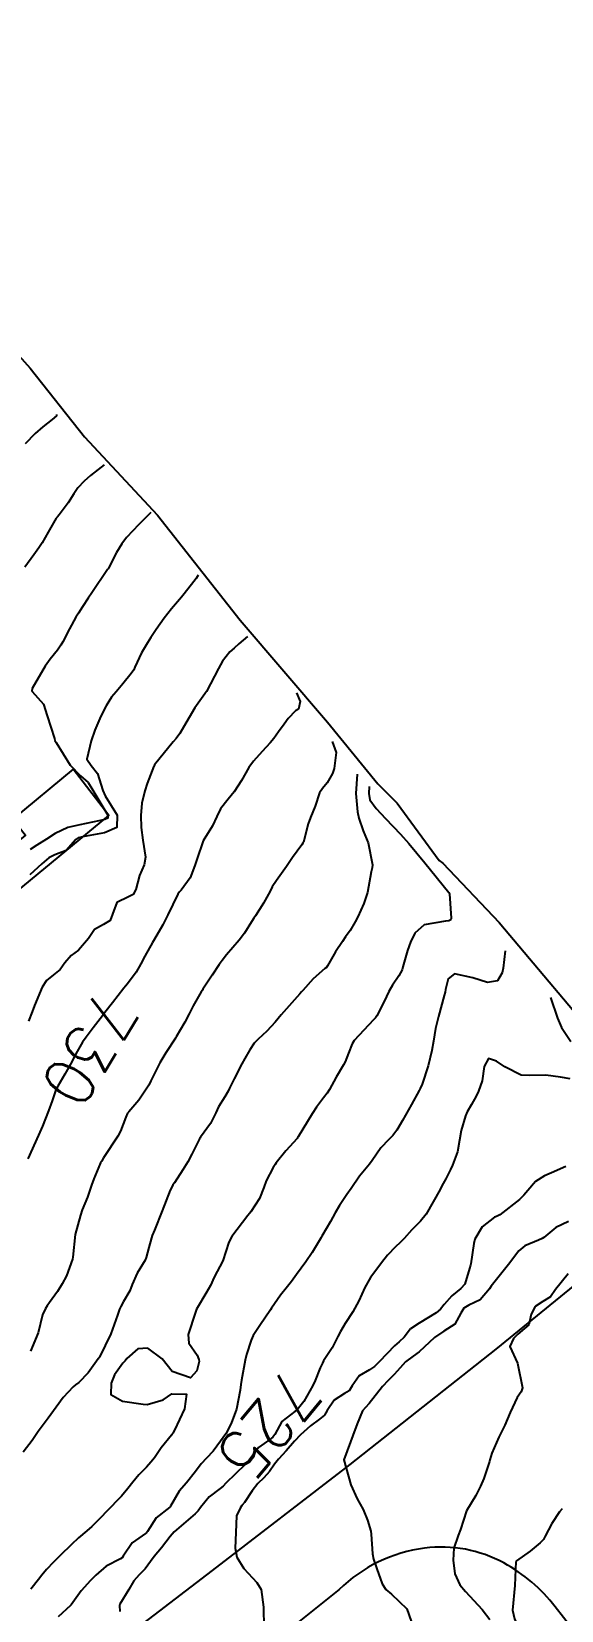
# Model space of a CAD drawing. Header units: metres. Extents: x 298520 to 308411, y 7433745 to 7450750.
# Drawn here: x 300392.8 to 300435.8, y 7449074.5 to 7449202.4 of the extents above; entities that cross this region are included whole.
import ezdxf
from ezdxf.enums import TextEntityAlignment as Align

# ---------------------------------------------------------------- set-up
doc = ezdxf.new("R2010")
doc.units = ezdxf.units.M
doc.header["$LTSCALE"] = 10
for name, color, linetype in [('Area', 45, 'Continuous'), ('Cotas', 45, 'Continuous'), ('Curvas de Nivel 1m', 11, 'Continuous'), ('Curvas de Nivel 5m', 15, 'Continuous'), ('Edificações', 30, 'Continuous'), ('Vias Primárias', 230, 'Continuous')]:
    doc.layers.add(name, color=color, linetype=linetype)
doc.styles.add('Style-STANDARD', font='STANDARD.shx')

msp = doc.modelspace()

# ---------------------------------------------------------------- linework, layer by layer
at = {"layer": 'Area'}
msp.add_polyline3d([(300363.96, 7449209.13, 744.53), (300369.99, 7449201.53, 742.12), (300372.6, 7449199.07, 741.34), (300373.41, 7449197.57, 741.08), (300376.91, 7449193.13, 739.83), (300380.68, 7449188.32, 738.84), (300388.59, 7449179.93, 737.23), (300389.88, 7449178.21, 737.05), (300392.69, 7449175.09, 737.01), (300397.09, 7449169.54, 734.57), (300403.01, 7449163.19, 733.06), (300409.73, 7449154.67, 731.4), (300416.81, 7449146.41, 729.73), (300420.89, 7449141.42, 728.68), (300422.45, 7449139.86, 728.27), (300425.86, 7449135.21, 727.43), (300426.16, 7449135, 727.31), (300430.72, 7449130.18, 726.69), (300439.56, 7449119.7, 725.25)], dxfattribs=at)
at = {"layer": 'Curvas de Nivel 1m', "flags": 128}
for points, elevation in [([(300398.7, 7449167.27), (300398.22, 7449166.89), (300397.59, 7449166.39), (300397.07, 7449165.94), (300396.57, 7449165.41), (300396.24, 7449164.92), (300395.78, 7449164.19), (300395.04, 7449163.21), (300394.91, 7449163.06), (300394.81, 7449162.93), (300394.16, 7449161.8), (300393.66, 7449160.94), (300393.4, 7449160.55), (300392.99, 7449159.96), (300392.26, 7449158.96)], 734), ([(300402.49, 7449163.39), (300401.95, 7449162.85), (300401.49, 7449162.39), (300401.02, 7449161.92), (300400.51, 7449161.37), (300400.12, 7449160.87), (300399.7, 7449160.17), (300399.05, 7449158.88), (300399.02, 7449158.84), (300398.98, 7449158.78), (300397.69, 7449156.9), (300397.4, 7449156.46), (300396.95, 7449155.76), (300396.61, 7449155.24), (300396.41, 7449154.92), (300395.88, 7449153.97), (300395.35, 7449152.93), (300395.19, 7449152.65), (300394.9, 7449152.26), (300394.31, 7449151.51), (300393.92, 7449150.94), (300392.86, 7449149.13), (300392.84, 7449148.96), (300392.86, 7449148.9), (300393.79, 7449147.88), (300394.07, 7449146.94), (300394.66, 7449145.09), (300394.71, 7449144.93), (300394.74, 7449144.86), (300394.81, 7449144.76), (300395.93, 7449142.92), (300396.78, 7449142.06), (300397.4, 7449141.52), (300397.77, 7449140.9), (300398.75, 7449139.29), (300399, 7449138.88), (300398.99, 7449138.63), (300398.74, 7449138.52), (300398.27, 7449138.42), (300396.73, 7449138.11), (300395.76, 7449137.89), (300394.73, 7449137.39), (300394.01, 7449136.94), (300393.23, 7449136.44), (300392.71, 7449136.1)], 733), ([(300406.32, 7449158.33), (300406.15, 7449158.05), (300405.97, 7449157.81), (300405.18, 7449156.81), (300405.08, 7449156.69), (300404.96, 7449156.54), (300404.17, 7449155.59), (300403.57, 7449154.83), (300402.92, 7449153.91), (300402.49, 7449153.27), (300402.21, 7449152.85), (300401.73, 7449152.02), (300401.19, 7449150.86), (300401.09, 7449150.65), (300400.88, 7449150.36), (300400.22, 7449149.52), (300399.66, 7449148.87), (300399.3, 7449148.43), (300398.85, 7449147.74), (300398.42, 7449146.89), (300397.95, 7449145.77), (300397.64, 7449144.9), (300397.3, 7449143.41), (300397.64, 7449142.9), (300398.15, 7449142.25), (300398.58, 7449140.88), (300398.77, 7449140.46), (300399.74, 7449138.87), (300399.73, 7449137.88), (300398.73, 7449137.44), (300396.94, 7449137.12), (300396.72, 7449137.08), (300396.59, 7449137.05), (300396.41, 7449136.91), (300395.61, 7449136.02), (300394.7, 7449135.66), (300394.21, 7449135.43), (300393.63, 7449134.95), (300392.68, 7449134.06)], 732), ([(300410.31, 7449153.35), (300409.61, 7449152.75), (300409.24, 7449152.42), (300408.9, 7449152.12), (300408.3, 7449151.36), (300407.97, 7449150.77), (300406.99, 7449148.91), (300406.92, 7449148.79), (300406.86, 7449148.7), (300406.06, 7449147.59), (300405.58, 7449146.8), (300405.31, 7449146.33), (300404.82, 7449145.5), (300404.54, 7449145.1), (300404.3, 7449144.82), (300402.79, 7449142.95), (300402.75, 7449142.88), (300402.73, 7449142.84), (300402.19, 7449141.44), (300401.99, 7449140.85), (300401.76, 7449139.85), (300401.68, 7449138.85), (300401.69, 7449137.89), (300401.82, 7449136.85), (300402.06, 7449135.49), (300401.94, 7449134.85), (300401.55, 7449133.99), (300401.27, 7449132.85), (300401.06, 7449132.46), (300400.67, 7449132.27), (300399.73, 7449131.81), (300399.36, 7449130.87), (300399.18, 7449130.34), (300398.64, 7449130.02), (300397.91, 7449129.62), (300397.43, 7449128.9), (300396.61, 7449127.95), (300396.01, 7449127.52), (300395.51, 7449126.92), (300395.14, 7449126.38), (300394.59, 7449125.95), (300394.03, 7449125.49), (300393.68, 7449124.94), (300393.05, 7449123.45), (300392.86, 7449122.96), (300392.55, 7449122.19)], 731), ([(300417.18, 7449144.85), (300417.5, 7449143.97), (300417.36, 7449142.66), (300417.2, 7449142.26), (300416.78, 7449141.5), (300416.4, 7449141.05), (300416.17, 7449140.68), (300415.81, 7449139.62), (300415.42, 7449138.68), (300415.25, 7449138.17), (300414.85, 7449136.69), (300414.81, 7449136.6), (300414.72, 7449136.48), (300413.96, 7449135.44), (300413.47, 7449134.71), (300412.68, 7449133.59), (300412.33, 7449133.07), (300412.15, 7449132.73), (300411.63, 7449131.76), (300410.97, 7449130.74), (300410.84, 7449130.55), (300410.65, 7449130.23), (300410.07, 7449129.31), (300409.65, 7449128.75), (300408.61, 7449127.56), (300408.26, 7449127.12), (300408.02, 7449126.78), (300407.45, 7449125.92), (300406.71, 7449124.79), (300406.66, 7449124.71), (300406.57, 7449124.57), (300405.92, 7449123.44), (300405.59, 7449122.8), (300405.24, 7449122.11), (300404.53, 7449120.92), (300404.47, 7449120.81), (300403.71, 7449119.63), (300403.22, 7449118.83), (300402.49, 7449117.36), (300402.32, 7449117.01), (300402.22, 7449116.84), (300401.52, 7449115.8), (300400.69, 7449114.86), (300400.59, 7449114.73), (300400.46, 7449114.42), (300400.02, 7449113.28), (300399.81, 7449112.87), (300398.65, 7449111.12), (300398.5, 7449110.89), (300398.47, 7449110.83), (300398.41, 7449110.72), (300397.87, 7449109.42), (300397.68, 7449108.9), (300397.34, 7449107.93), (300396.92, 7449106.9), (300396.77, 7449106.49), (300396.34, 7449104.91), (300396.16, 7449103.07), (300396.13, 7449102.91), (300395.65, 7449101.56), (300395.3, 7449100.92), (300394.91, 7449100.3), (300394.27, 7449099.41), (300394.07, 7449099.13), (300393.94, 7449098.93), (300393.71, 7449098.4), (300393.35, 7449096.94), (300392.73, 7449095.45)], 729), ([(300419.22, 7449142.21), (300419.1, 7449140.64), (300419.25, 7449139.14), (300419.36, 7449138.64), (300419.69, 7449137.6), (300420.11, 7449136.63), (300420.46, 7449134.86), (300420.43, 7449134.62), (300420.34, 7449134.28), (300420.05, 7449132.63), (300419.76, 7449131.73), (300419.26, 7449130.64), (300419.05, 7449130.24), (300418.64, 7449129.55), (300418.26, 7449129.02), (300418.01, 7449128.66), (300417.46, 7449127.82), (300416.8, 7449126.67), (300416.72, 7449126.55), (300416.6, 7449126.45), (300415.64, 7449125.62), (300414.81, 7449124.69), (300414.71, 7449124.56), (300414.57, 7449124.41), (300413.05, 7449122.71), (300412.55, 7449122.11), (300411.89, 7449121.38), (300411.19, 7449120.73), (300410.87, 7449120.4), (300410.52, 7449119.87), (300410.1, 7449119.16), (300409.87, 7449118.75), (300409.25, 7449117.52), (300408.87, 7449116.76), (300408.74, 7449116.51), (300408.47, 7449116.07), (300407.98, 7449115.25), (300407.76, 7449114.78), (300407.32, 7449113.91), (300406.52, 7449112.79), (300406.48, 7449112.74), (300406.43, 7449112.65), (300405.8, 7449111.42), (300405.47, 7449110.8), (300405.07, 7449110.14), (300404.39, 7449109.11), (300404.27, 7449108.93), (300404.2, 7449108.81), (300404.06, 7449108.49), (300403.4, 7449106.82), (300402.77, 7449105.25), (300402.59, 7449104.84), (300402.53, 7449104.65), (300402.33, 7449103.87), (300402.1, 7449103.05), (300402.01, 7449102.84), (300401.37, 7449101.78), (300400.98, 7449100.85), (300400.78, 7449100.36), (300400.27, 7449099.48), (300400.04, 7449099.09), (300399.94, 7449098.86), (300399.78, 7449098.39), (300399.25, 7449096.87), (300398.32, 7449094.98), (300398.24, 7449094.89), (300398.22, 7449094.83), (300397.4, 7449093.71), (300396.63, 7449092.91), (300396.38, 7449092.72), (300396.19, 7449092.57), (300395.38, 7449091.72), (300394.8, 7449090.92), (300394.16, 7449090.04), (300393.35, 7449088.95), (300392.86, 7449088.23), (300392.13, 7449087.29)], 728), ([(300420.19, 7449141.21), (300420.15, 7449140.63), (300420.25, 7449140.12), (300420.75, 7449139.41), (300421.52, 7449138.61), (300422.73, 7449137.35), (300423.4, 7449136.59), (300424.7, 7449135.01), (300426.64, 7449132.62), (300426.71, 7449132.51), (300426.83, 7449130.55), (300426.8, 7449130.39), (300426.64, 7449130.31), (300426.37, 7449130.29), (300424.64, 7449130), (300423.9, 7449129.32), (300423.55, 7449128.59), (300423.29, 7449127.92), (300422.92, 7449126.6), (300422.85, 7449126.35), (300422.59, 7449125.87), (300422.08, 7449125.11), (300421.79, 7449124.61), (300421.39, 7449123.78), (300420.81, 7449122.62), (300420.71, 7449122.46), (300420.55, 7449122.29), (300418.97, 7449120.64), (300418.8, 7449120.37), (300418.52, 7449119.6), (300418.25, 7449118.91), (300418.11, 7449118.65), (300417.5, 7449117.66), (300416.96, 7449116.67), (300416.77, 7449116.37), (300416.47, 7449115.98), (300415.91, 7449115.23), (300415.57, 7449114.68), (300414.43, 7449112.82), (300414.38, 7449112.75), (300414.34, 7449112.7), (300413.43, 7449111.7), (300412.64, 7449110.72), (300412.55, 7449110.58), (300412.41, 7449110.33), (300411.84, 7449109.27), (300411.65, 7449108.73), (300411.28, 7449107.83), (300410.58, 7449106.74), (300410.49, 7449106.61), (300410.36, 7449106.45), (300409.05, 7449104.76), (300408.8, 7449104.3), (300408.31, 7449102.77), (300407.63, 7449101.45), (300407.31, 7449100.78), (300406.94, 7449100.13), (300406.27, 7449099), (300406.19, 7449098.87), (300406.16, 7449098.79), (300406.09, 7449098.62), (300405.51, 7449096.8), (300405.55, 7449096.12), (300406.23, 7449095.14), (300406.38, 7449094.79), (300406.39, 7449094.62), (300406.21, 7449093.86), (300405.69, 7449093.3), (300404.21, 7449093.8), (300403.4, 7449094.83), (300402.23, 7449095.69), (300401.43, 7449095.65), (300400.53, 7449094.86), (300400.39, 7449094.69), (300400.22, 7449094.5), (300399.53, 7449093.55), (300399.26, 7449092.87), (300399.25, 7449091.94), (300400.18, 7449091.42), (300401.85, 7449091.17), (300402.18, 7449091.15), (300403.49, 7449091.52), (300404.18, 7449092), (300405.37, 7449091.99), (300405.21, 7449090.8), (300404.41, 7449089.07), (300404.27, 7449088.82), (300404.22, 7449088.75), (300404.15, 7449088.66), (300403.33, 7449087.63), (300402.77, 7449086.83), (300402.49, 7449086.47), (300402.12, 7449086.06), (300401.52, 7449085.43), (300401.02, 7449084.85), (300400.61, 7449084.34), (300400.09, 7449083.72), (300399.67, 7449083.27), (300399.28, 7449082.87), (300398.06, 7449081.61), (300397.7, 7449081.25), (300397.28, 7449080.9), (300396.61, 7449080.34), (300396.04, 7449079.81), (300395.13, 7449078.92), (300394.58, 7449078.38), (300394.02, 7449077.77), (300393.64, 7449077.31), (300393.37, 7449076.95), (300392.76, 7449076.19)], 727), ([(300431.21, 7449127.89), (300431.04, 7449126.5), (300430.98, 7449126.11), (300430.59, 7449125.45), (300429.78, 7449125.32), (300428.59, 7449125.7), (300427.1, 7449126.04), (300426.59, 7449125.63), (300426.37, 7449124.76), (300426.34, 7449124.55), (300426.28, 7449124.26), (300425.8, 7449122.56), (300425.56, 7449121.59), (300425.39, 7449120.57), (300425.26, 7449119.83), (300424.97, 7449118.57), (300424.49, 7449117.09), (300424.32, 7449116.74), (300424.24, 7449116.58), (300423.61, 7449115.44), (300423.13, 7449114.59), (300422.89, 7449114.15), (300422.44, 7449113.37), (300422.11, 7449112.93), (300421.78, 7449112.61), (300421.12, 7449111.92), (300420.42, 7449110.91), (300420.2, 7449110.62), (300419.4, 7449109.63), (300418.72, 7449108.64), (300418.38, 7449108.14), (300417.77, 7449107.25), (300417.43, 7449106.66), (300417.05, 7449105.97), (300416.34, 7449104.78), (300416.29, 7449104.67), (300415.56, 7449103.44), (300415.04, 7449102.69), (300414.3, 7449101.66), (300413.9, 7449101.1), (300413.57, 7449100.71), (300412.99, 7449100), (300412.27, 7449098.94), (300412.19, 7449098.8), (300412.13, 7449098.72), (300411.37, 7449097.61), (300410.79, 7449096.73), (300410.61, 7449096.36), (300410.23, 7449095.2), (300410.12, 7449094.74), (300409.84, 7449093.11), (300409.79, 7449092.75), (300409.73, 7449092.29), (300409.43, 7449090.75), (300409, 7449089.6), (300408.57, 7449088.76), (300408.14, 7449088.16), (300407.53, 7449087.37), (300406.99, 7449086.78), (300406.57, 7449086.33), (300406.11, 7449085.71), (300405.36, 7449084.8), (300404.78, 7449084.12), (300404.07, 7449082.9), (300404.05, 7449082.85), (300404.01, 7449082.82), (300402.92, 7449081.97), (300402.21, 7449080.84), (300402.14, 7449080.75), (300402.05, 7449080.68), (300400.97, 7449079.93), (300400.25, 7449078.86), (300400.16, 7449078.73), (300400.03, 7449078.65), (300398.87, 7449078.03), (300398.01, 7449077.31), (300397.8, 7449077.1), (300397.59, 7449076.89), (300396.84, 7449076.05), (300396.01, 7449074.91), (300396, 7449074.89), (300395.98, 7449074.87), (300394.96, 7449073.93)], 726), ([(300436.13, 7449110.43), (300434.96, 7449109.9), (300434.4, 7449109.66), (300433.66, 7449109.2), (300433.04, 7449108.47), (300432.74, 7449108.11), (300432.38, 7449107.74), (300430.78, 7449106.5), (300430.5, 7449106.37), (300430.36, 7449106.31), (300429.35, 7449105.52), (300428.75, 7449104.53), (300428.67, 7449104.19), (300428.42, 7449102.53), (300428.4, 7449102.44), (300428.31, 7449102.17), (300427.94, 7449100.89), (300427.62, 7449100.54), (300426.9, 7449099.93), (300426.27, 7449099.24), (300425.96, 7449098.86), (300425.61, 7449098.56), (300424.25, 7449097.73), (300423.55, 7449097.28), (300423.03, 7449096.59), (300422.63, 7449096.21), (300422.24, 7449095.9), (300421.01, 7449094.62), (300420.63, 7449094.21), (300420.21, 7449093.94), (300419.38, 7449093.46), (300418.82, 7449092.64), (300418.57, 7449092.26), (300418.19, 7449092.02), (300417.36, 7449091.48), (300416.78, 7449090.66), (300416.55, 7449090.28), (300416.16, 7449089.96), (300415.42, 7449089.42), (300414.61, 7449088.69), (300414.14, 7449088.17), (300413.45, 7449087.39), (300412.82, 7449086.71), (300412.52, 7449086.31), (300412.11, 7449085.72), (300411.64, 7449085.19), (300411.17, 7449084.73), (300410.69, 7449084.14), (300410.08, 7449083.21), (300409.87, 7449082.95), (300409.72, 7449082.75), (300409.43, 7449082.11), (300409.38, 7449080.76), (300409.31, 7449079.49), (300409.45, 7449078.76), (300410.02, 7449077.86), (300411.09, 7449076.73), (300411.43, 7449076.16), (300411.63, 7449074.73), (300411.64, 7449073.05)], 724), ([(300436.36, 7449105.96), (300435.32, 7449105.47), (300434.34, 7449104.68), (300434.21, 7449104.59), (300433.91, 7449104.46), (300432.81, 7449103.99), (300432.32, 7449103.59), (300431.49, 7449102.49), (300430.3, 7449101), (300430.07, 7449100.73), (300429.94, 7449100.51), (300429.19, 7449099.61), (300428.27, 7449099.18), (300427.85, 7449098.95), (300427.61, 7449098.54), (300427.14, 7449097.66), (300426.25, 7449097.07), (300425.48, 7449096.56), (300424.23, 7449095.41), (300423.76, 7449095.05), (300423.14, 7449094.59), (300422.7, 7449094.11), (300422.21, 7449093.57), (300421.73, 7449093.08), (300421.28, 7449092.61), (300420.18, 7449091.23), (300419.9, 7449090.91), (300419.65, 7449090.64), (300419.22, 7449089.57), (300418.87, 7449088.64), (300418.66, 7449088.12), (300418.12, 7449086.65), (300418.71, 7449084.64), (300419.22, 7449083.51), (300419.69, 7449082.63), (300420.06, 7449081.77), (300420.32, 7449080.89), (300420.34, 7449080.63), (300420.45, 7449079.04), (300420.55, 7449078.62), (300420.82, 7449077.82), (300421.24, 7449076.61), (300421.55, 7449076.16), (300421.99, 7449075.77), (300423.25, 7449074.59), (300423.95, 7449072.58)], 723), ([(300436.31, 7449101.72), (300435.29, 7449100.45), (300434.88, 7449099.85), (300434.28, 7449099.49), (300433.65, 7449099.09), (300433.33, 7449098.47), (300433.14, 7449097.59), (300432.25, 7449096.84), (300431.88, 7449096.49), (300431.58, 7449095.83), (300432.22, 7449094.48), (300432.63, 7449092.48), (300432.5, 7449092.17), (300432.19, 7449091.72), (300431.62, 7449090.49), (300431.19, 7449089.46), (300430.7, 7449088.5), (300430.13, 7449087.21), (300429.98, 7449086.66), (300429.93, 7449086.51), (300429.48, 7449085.15), (300429.22, 7449084.52), (300428.83, 7449083.78), (300428.07, 7449082.53), (300427.59, 7449081.01), (300427.4, 7449080.54), (300427.06, 7449079.51), (300427, 7449078.54), (300427.13, 7449077.43), (300427.53, 7449076.53), (300428, 7449076), (300429.36, 7449074.52), (300429.97, 7449073.73)], 722), ([(300435.83, 7449082.69), (300435.61, 7449082.44), (300435, 7449081.51), (300434.47, 7449080.46), (300434.31, 7449080.2), (300434.04, 7449079.92), (300433.25, 7449079.25), (300432.12, 7449078.48), (300432.09, 7449078.41), (300432, 7449076.48), (300431.8, 7449074.48), (300431.97, 7449073.79), (300432.55, 7449072.47), (300432.98, 7449071.44), (300433.41, 7449070.47), (300433.92, 7449069.4), (300434.37, 7449068.46), (300434.75, 7449067.6), (300435.22, 7449066.45), (300435.87, 7449064.96)], 721)]:
    msp.add_lwpolyline(points, dxfattribs=dict(at, elevation=elevation))
at = {"layer": 'Curvas de Nivel 5m', "flags": 128}
for points, elevation in [([(300394.83, 7449171.33), (300394.84, 7449171.22), (300394.49, 7449170.94), (300393.72, 7449170.34), (300393.11, 7449169.8), (300392.3, 7449168.96)], 735), ([(300414.29, 7449148.79), (300414.6, 7449148.08), (300414.46, 7449147.48), (300414.22, 7449147.33), (300413.63, 7449146.71), (300413.29, 7449146.26), (300412.83, 7449145.64), (300412.45, 7449145.09), (300412.17, 7449144.73), (300411.51, 7449144.03), (300410.8, 7449143.26), (300410.44, 7449142.75), (300409.84, 7449141.69), (300409.24, 7449140.76), (300408.76, 7449140.18), (300408.13, 7449139.4), (300407.82, 7449138.78), (300407.49, 7449138.03), (300406.72, 7449136.79), (300406.2, 7449135.3), (300406.06, 7449134.8), (300405.68, 7449133.81), (300404.94, 7449132.81), (300404.81, 7449132.67), (300404.67, 7449132.47), (300403.85, 7449130.82), (300403.46, 7449130.01), (300402.79, 7449128.84), (300402.62, 7449128.57), (300401.99, 7449127.46), (300401.68, 7449126.85), (300401.28, 7449126.17), (300400.58, 7449125.22), (300400.42, 7449125.02), (300400.28, 7449124.86), (300399.36, 7449123.67), (300398.75, 7449122.89), (300398.55, 7449122.62), (300397.8, 7449121.64), (300397.23, 7449120.9), (300396.95, 7449120.48), (300396.52, 7449119.74), (300396.22, 7449119.2), (300396.07, 7449118.91), (300395.51, 7449117.9), (300394.94, 7449116.93), (300394.79, 7449116.62), (300394.47, 7449115.75), (300394.19, 7449114.93), (300393.69, 7449113.69), (300393.36, 7449112.95), (300392.51, 7449111.05)], 730), ([(300434.9, 7449124.12), (300435.46, 7449122.45), (300435.78, 7449121.67), (300436.53, 7449120.55)], 725), ([(300436.49, 7449117.53), (300435.7, 7449117.65), (300434.5, 7449117.81), (300433.18, 7449117.79), (300432.5, 7449117.81), (300431.19, 7449118.49), (300430.51, 7449118.94), (300429.86, 7449119.17), (300429.52, 7449118.51), (300429.34, 7449117.37), (300429.04, 7449116.52), (300428.87, 7449116.13), (300428.47, 7449115.45), (300428.14, 7449114.85), (300428, 7449114.53), (300427.64, 7449113.34), (300427.52, 7449112.54), (300427.34, 7449111.62), (300426.93, 7449110.54), (300426.77, 7449110.19), (300426.4, 7449109.43), (300426.09, 7449108.85), (300425.93, 7449108.56), (300425.38, 7449107.57), (300424.8, 7449106.57), (300424.36, 7449106), (300423.65, 7449105.28), (300423.02, 7449104.59), (300422.69, 7449104.25), (300422.33, 7449103.91), (300421.68, 7449103.25), (300421.18, 7449102.61), (300420.81, 7449102.11), (300420.3, 7449101.43), (300419.84, 7449100.63), (300419.36, 7449099.55), (300418.87, 7449098.64), (300418.25, 7449097.69), (300417.85, 7449097.05), (300417.64, 7449096.66), (300417.18, 7449095.72), (300416.49, 7449094.67), (300416.39, 7449094.5), (300416.21, 7449094.11), (300415.8, 7449093.08), (300415.62, 7449092.68), (300414.88, 7449091.39), (300414.34, 7449090.7), (300414.26, 7449090.62), (300414.17, 7449090.56), (300413.11, 7449089.76), (300412.53, 7449088.72), (300412.38, 7449088.48), (300412.14, 7449088.31), (300411.21, 7449087.65), (300410.54, 7449086.74), (300410.36, 7449086.49), (300410.12, 7449086.27), (300408.57, 7449084.76), (300408.35, 7449084.52), (300408.1, 7449084.33), (300407.21, 7449083.66), (300406.51, 7449082.79), (300406.33, 7449082.53), (300406.07, 7449082.29), (300404.37, 7449080.82), (300404.05, 7449080.44), (300403.35, 7449079.52), (300402.76, 7449078.83), (300402.45, 7449078.41), (300402.02, 7449077.84), (300401.53, 7449077.33), (300401.1, 7449076.85), (300400.71, 7449076.14), (300399.98, 7449074.97), (300399.94, 7449074.86), (300399.98, 7449074.37)], 725)]:
    msp.add_lwpolyline(points, dxfattribs=dict(at, elevation=elevation))
at = {"layer": 'Edificações'}
msp.add_lwpolyline([(300375.01, 7449153.6), (300369.76, 7449149.54), (300381.71, 7449133.62), (300379.65, 7449131.92), (300384.03, 7449126.46), (300399.07, 7449138.86), (300396.19, 7449142.62), (300391.29, 7449138.55), (300392.32, 7449137.27), (300389.95, 7449135.31), (300384.39, 7449142.94), (300390.31, 7449147.36), (300383.66, 7449155.46), (300377.6, 7449150.78)], close=True, dxfattribs=at)
at = {"layer": 'Vias Primárias', "elevation": 720.61}
msp.add_lwpolyline([(300394.56, 7449067.8), (300407.47, 7449077.7), (300418.64, 7449086.27), (300430.47, 7449095.63), (300440.1, 7449103.44)], dxfattribs=at)
msp.add_lwpolyline([(300442.02, 7449066.12), (300435.27, 7449074.76, 0.10245), (300431.1, 7449078.3, 0.158048), (300424.68, 7449079.5, 0.162567), (300417.75, 7449076.15), (300412.09, 7449071.62)], format="xyb", dxfattribs=at)

# ---------------------------------------------------------------- texts
at = {"layer": 'Cotas', "style": 'Style-STANDARD'}
for s, rotation, p in [('730', 239.0317, (300397.53, 7449119.93, 730)), ('725', 230.3535, (300412.05, 7449089.48, 725))]:
    msp.add_text(s, height=4, rotation=rotation, dxfattribs=at).set_placement(p, align=Align.MIDDLE_CENTER)

doc.saveas('drawing.dxf')
